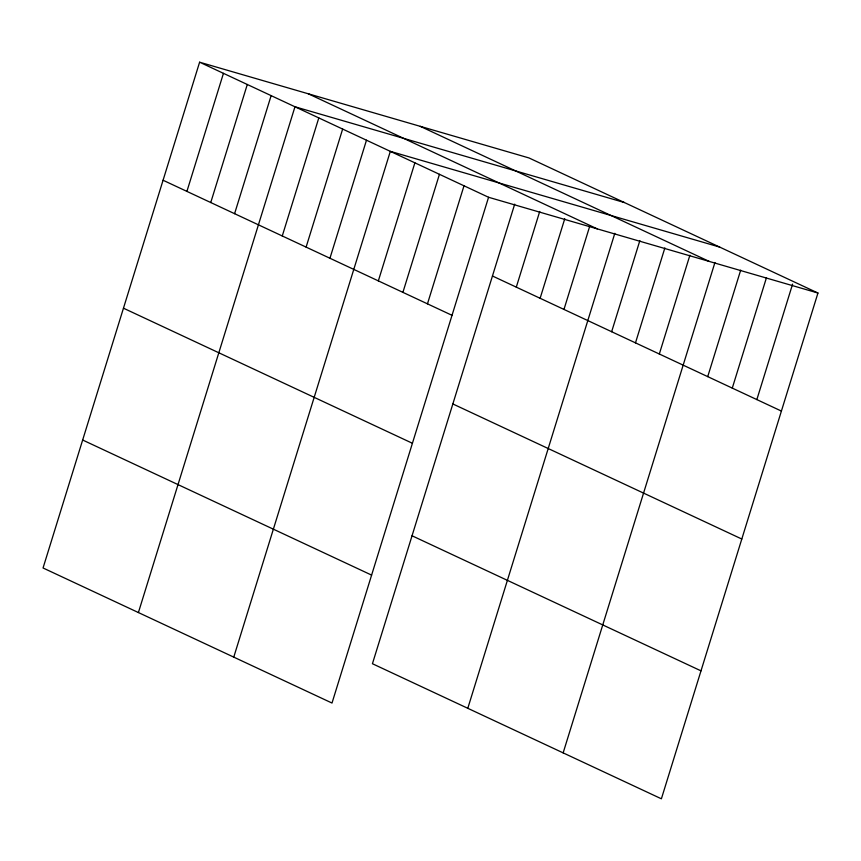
<?xml version="1.0" encoding="UTF-8"?>
<svg xmlns="http://www.w3.org/2000/svg" width="861" height="861" viewBox="0 0 861 861"><rect width="100%" height="100%" fill="white"/><g stroke="black" fill="none" stroke-linecap="round" stroke-linejoin="round"><path stroke-width="1.29" d="M199.612 62.196L43.05 567.98L332.002 703.05L488.564 197.277L199.612 62.196L528.998 157.95L817.95 293.02L661.388 798.804L372.436 663.723L514.695 204.143M186.912 191.39L223.451 73.346M210.751 202.539L247.29 84.486M234.59 213.679L271.129 95.636M138.406 612.548L294.968 106.775L624.354 202.529M282.268 235.968L318.807 117.914M306.107 247.118L342.646 129.064M329.946 258.257L366.485 140.203M233.761 657.126L390.324 151.353L719.71 247.096M378.345 280.88L414.884 162.826M402.905 292.363L439.444 174.309M427.465 303.847L464.004 185.793M516.299 287.144L539.729 211.44M540.127 298.293L564.762 218.737M563.966 309.433L589.785 226.023M467.792 708.302L614.819 233.32M611.644 331.722L639.852 240.617M635.483 342.861L664.875 247.914M659.322 354.011L689.909 255.2M563.148 752.88L714.942 262.497M707.72 376.634L740.697 270.128M732.28 388.117L766.441 277.759M756.851 399.59L792.594 284.108M488.564 197.277L817.95 293.02M420.297 126.352L709.249 261.432M308.313 93.795L597.265 228.875M492.46 276.004L781.411 411.074M163.073 180.25L452.025 315.32M452.843 403.949L741.805 539.029M123.467 308.195L412.419 443.275M412.042 535.779L700.994 670.848M82.656 440.025L371.608 575.105"/></g></svg>
